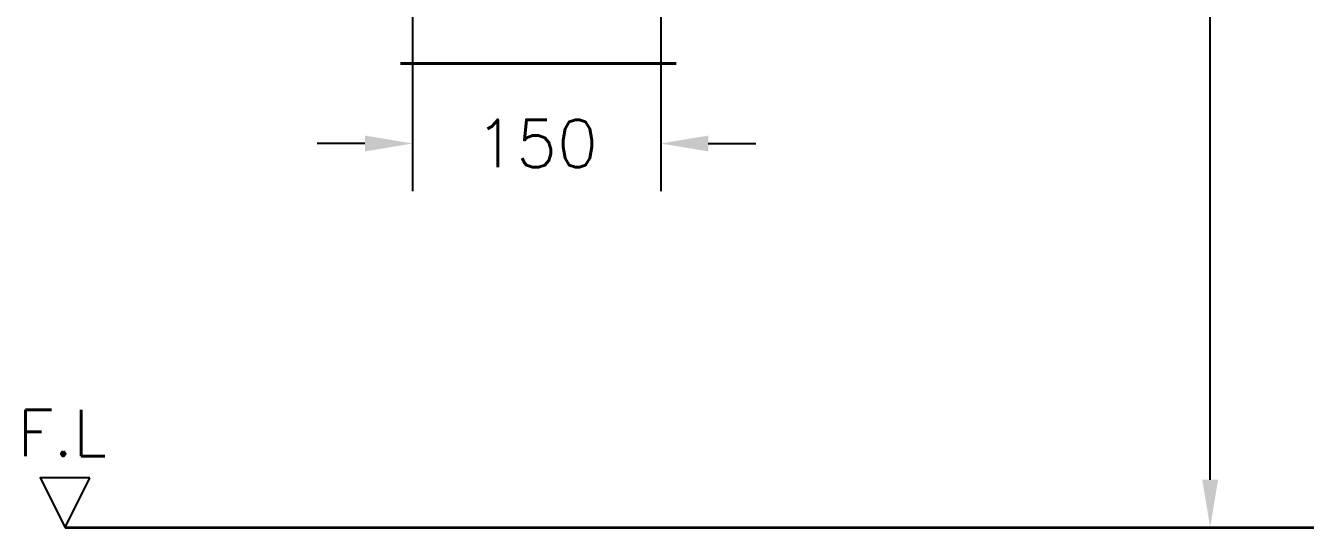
# Model space of a CAD drawing. Extents: x 60939 to 67572, y 58046 to 61508.
# Drawn here: x 61395 to 62169, y 58897 to 59201 of the extents above; entities that cross this region are included whole.
import ezdxf

# ---------------------------------------------------------------- set-up
doc = ezdxf.new("R2010")
doc.units = 0
doc.header["$MEASUREMENT"] = 0
doc.layers.get('Defpoints').update_dxf_attribs({"linetype": 'CONTINUOUS'})
for name, color, linetype in [('Dim', 4, 'CONTINUOUS'), ('LAYER_02', 7, 'CONTINUOUS'), ('MAIN', 7, 'CONTINUOUS')]:
    doc.layers.add(name, color=color, linetype=linetype)
doc.layers.add('OUT-LINE', color=132, linetype='CONTINUOUS', lineweight=40)
doc.layers.add('Y', color=202, linetype='CONTINUOUS', lineweight=35)
doc.styles.get("Standard").update_dxf_attribs({"font": 'txt.shx', "bigfont": 'ghs.shx'})
doc.dimstyles.new('Standard$0', dxfattribs={"dimtxt": 0.18, "dimasz": 0.18, "dimexe": 0.18, "dimexo": 0.0625, "dimgap": 0.09, "dimtad": 0, "dimtih": 1, "dimtoh": 1, "dimdec": 4, "dimzin": 0, "dimdsep": 46, "dimtxsty": 'Standard', "dimcen": 0.09, "dimadec": 0, "dimazin": 0, "dimtfac": 1, "dimtdec": 4, "dimtofl": 0, "dimtmove": 0, "dimatfit": 3, "dimfxl": 0, "dimtolj": 1, "dimtzin": 0, "dimarcsym": 0})

# ---------------------------------------------------------------- blocks, each defined once
blk = doc.blocks.new('*D23')
at = {"layer": 'Defpoints', "color": 0}
for p in [(61628.88, 59321.57, -0.15), (61778.88, 59321.57, -0.15), (61778.88, 59129.26)]:
    blk.add_point(p, dxfattribs=at)
at = {"layer": 'Dim', "color": 0, "linetype": 'ByBlock', "lineweight": -2}
for p, q in [((61628.88, 59311.57), (61628.88, 59100.46)), ((61778.88, 59311.57), (61778.88, 59100.46)), ((61600.08, 59129.26), (61571.28, 59129.26)), ((61807.68, 59129.26), (61836.48, 59129.26))]:
    blk.add_line(p, q, dxfattribs=at)
at = {"layer": 'Dim', "color": 0}
for points in [[(61600.08, 59134.06), (61600.08, 59124.46), (61628.88, 59129.26)], [(61807.68, 59134.06), (61807.68, 59124.46), (61778.88, 59129.26)]]:
    blk.add_solid(points, dxfattribs=at)
at = {"layer": 'Dim', "color": 0, "insert": (61703.88, 59129.26), "char_height": 28.8, "attachment_point": 5}
blk.add_mtext('\\A1;150', dxfattribs=at)
blk = doc.blocks.new('*D26')
at = {"layer": 'Defpoints', "color": 0}
for p in [(62064.45, 59657.21), (62064.45, 58897.21, 0.24), (62111.04, 58897.21)]:
    blk.add_point(p, dxfattribs=at)
at = {"layer": 'Dim', "color": 0, "linetype": 'ByBlock', "lineweight": -2}
for p, q in [((62074.45, 59657.21), (62139.84, 59657.21)), ((62111.04, 59628.41), (62111.04, 59301.21)), ((62111.04, 58926.01), (62111.04, 59253.21)), ((62074.45, 58897.21), (62139.84, 58897.21))]:
    blk.add_line(p, q, dxfattribs=at)
at = {"layer": 'Dim', "color": 0}
for points in [[(62106.24, 59628.41), (62115.84, 59628.41), (62111.04, 59657.21)], [(62106.24, 58926.01), (62115.84, 58926.01), (62111.04, 58897.21)]]:
    blk.add_solid(points, dxfattribs=at)
at = {"layer": 'Dim', "color": 0, "insert": (62111.04, 59277.21), "char_height": 28.8, "attachment_point": 5}
blk.add_mtext('\\A1;760', dxfattribs=at)

msp = doc.modelspace()

# ---------------------------------------------------------------- linework, layer by layer
at = {"layer": 'Dim', "color": 0}
msp.add_line((62023.33, 58897.21, 0.12), (62327.25, 58897.21, 0.12), dxfattribs=at)
at = {"layer": 'MAIN', "color": 0}
msp.add_lwpolyline([(61433.88, 58927.21), (61403.88, 58927.21), (61418.88, 58897.21), (61433.88, 58927.21)], dxfattribs=at)
at = {"layer": 'OUT-LINE', "color": 0}
msp.add_line((61621.57, 59177.59, 0.12), (61788.2, 59177.59, 0.12), dxfattribs=at)
at = {"layer": 'Y', "color": 0}
msp.add_line((61418.88, 58897.21), (62895.94, 58897.21, 0.24), dxfattribs=at)

# ---------------------------------------------------------------- texts
at = {"layer": 'LAYER_02', "color": 0}
msp.add_text('F.L', height=27.99, dxfattribs=at).set_placement((61390.18, 58940.36))

# ---------------------------------------------------------------- dimensions: what is measured, and where the dimension line sits
at = {"layer": 'Dim', "color": 0}
dim = msp.add_linear_dim(base=(62111.04, 58897.21, -0.13), p1=(62064.45, 59657.21, -0.13), p2=(62064.45, 58897.21, 0.1), angle=90, dimstyle='Standard$0', override={"dimscale": 160, "dimgap": 0.06, "dimdec": 0, "dimarcsym": 1}, dxfattribs=at)
dim.commit()
dim.dimension.update_dxf_attribs({"geometry": '*D26', "text_midpoint": (62111.04, 59277.21, -0.13)})
dim = msp.add_linear_dim(base=(61778.88, 59129.26, -0.13), p1=(61628.88, 59321.57, -0.28), p2=(61778.88, 59321.57, -0.28), dimstyle='Standard$0', override={"dimscale": 160, "dimgap": 0.06, "dimdec": 0, "dimarcsym": 1}, dxfattribs=at)
dim.commit()
dim.dimension.update_dxf_attribs({"geometry": '*D23', "text_midpoint": (61703.88, 59129.26, -0.13)})

doc.saveas('drawing.dxf')
